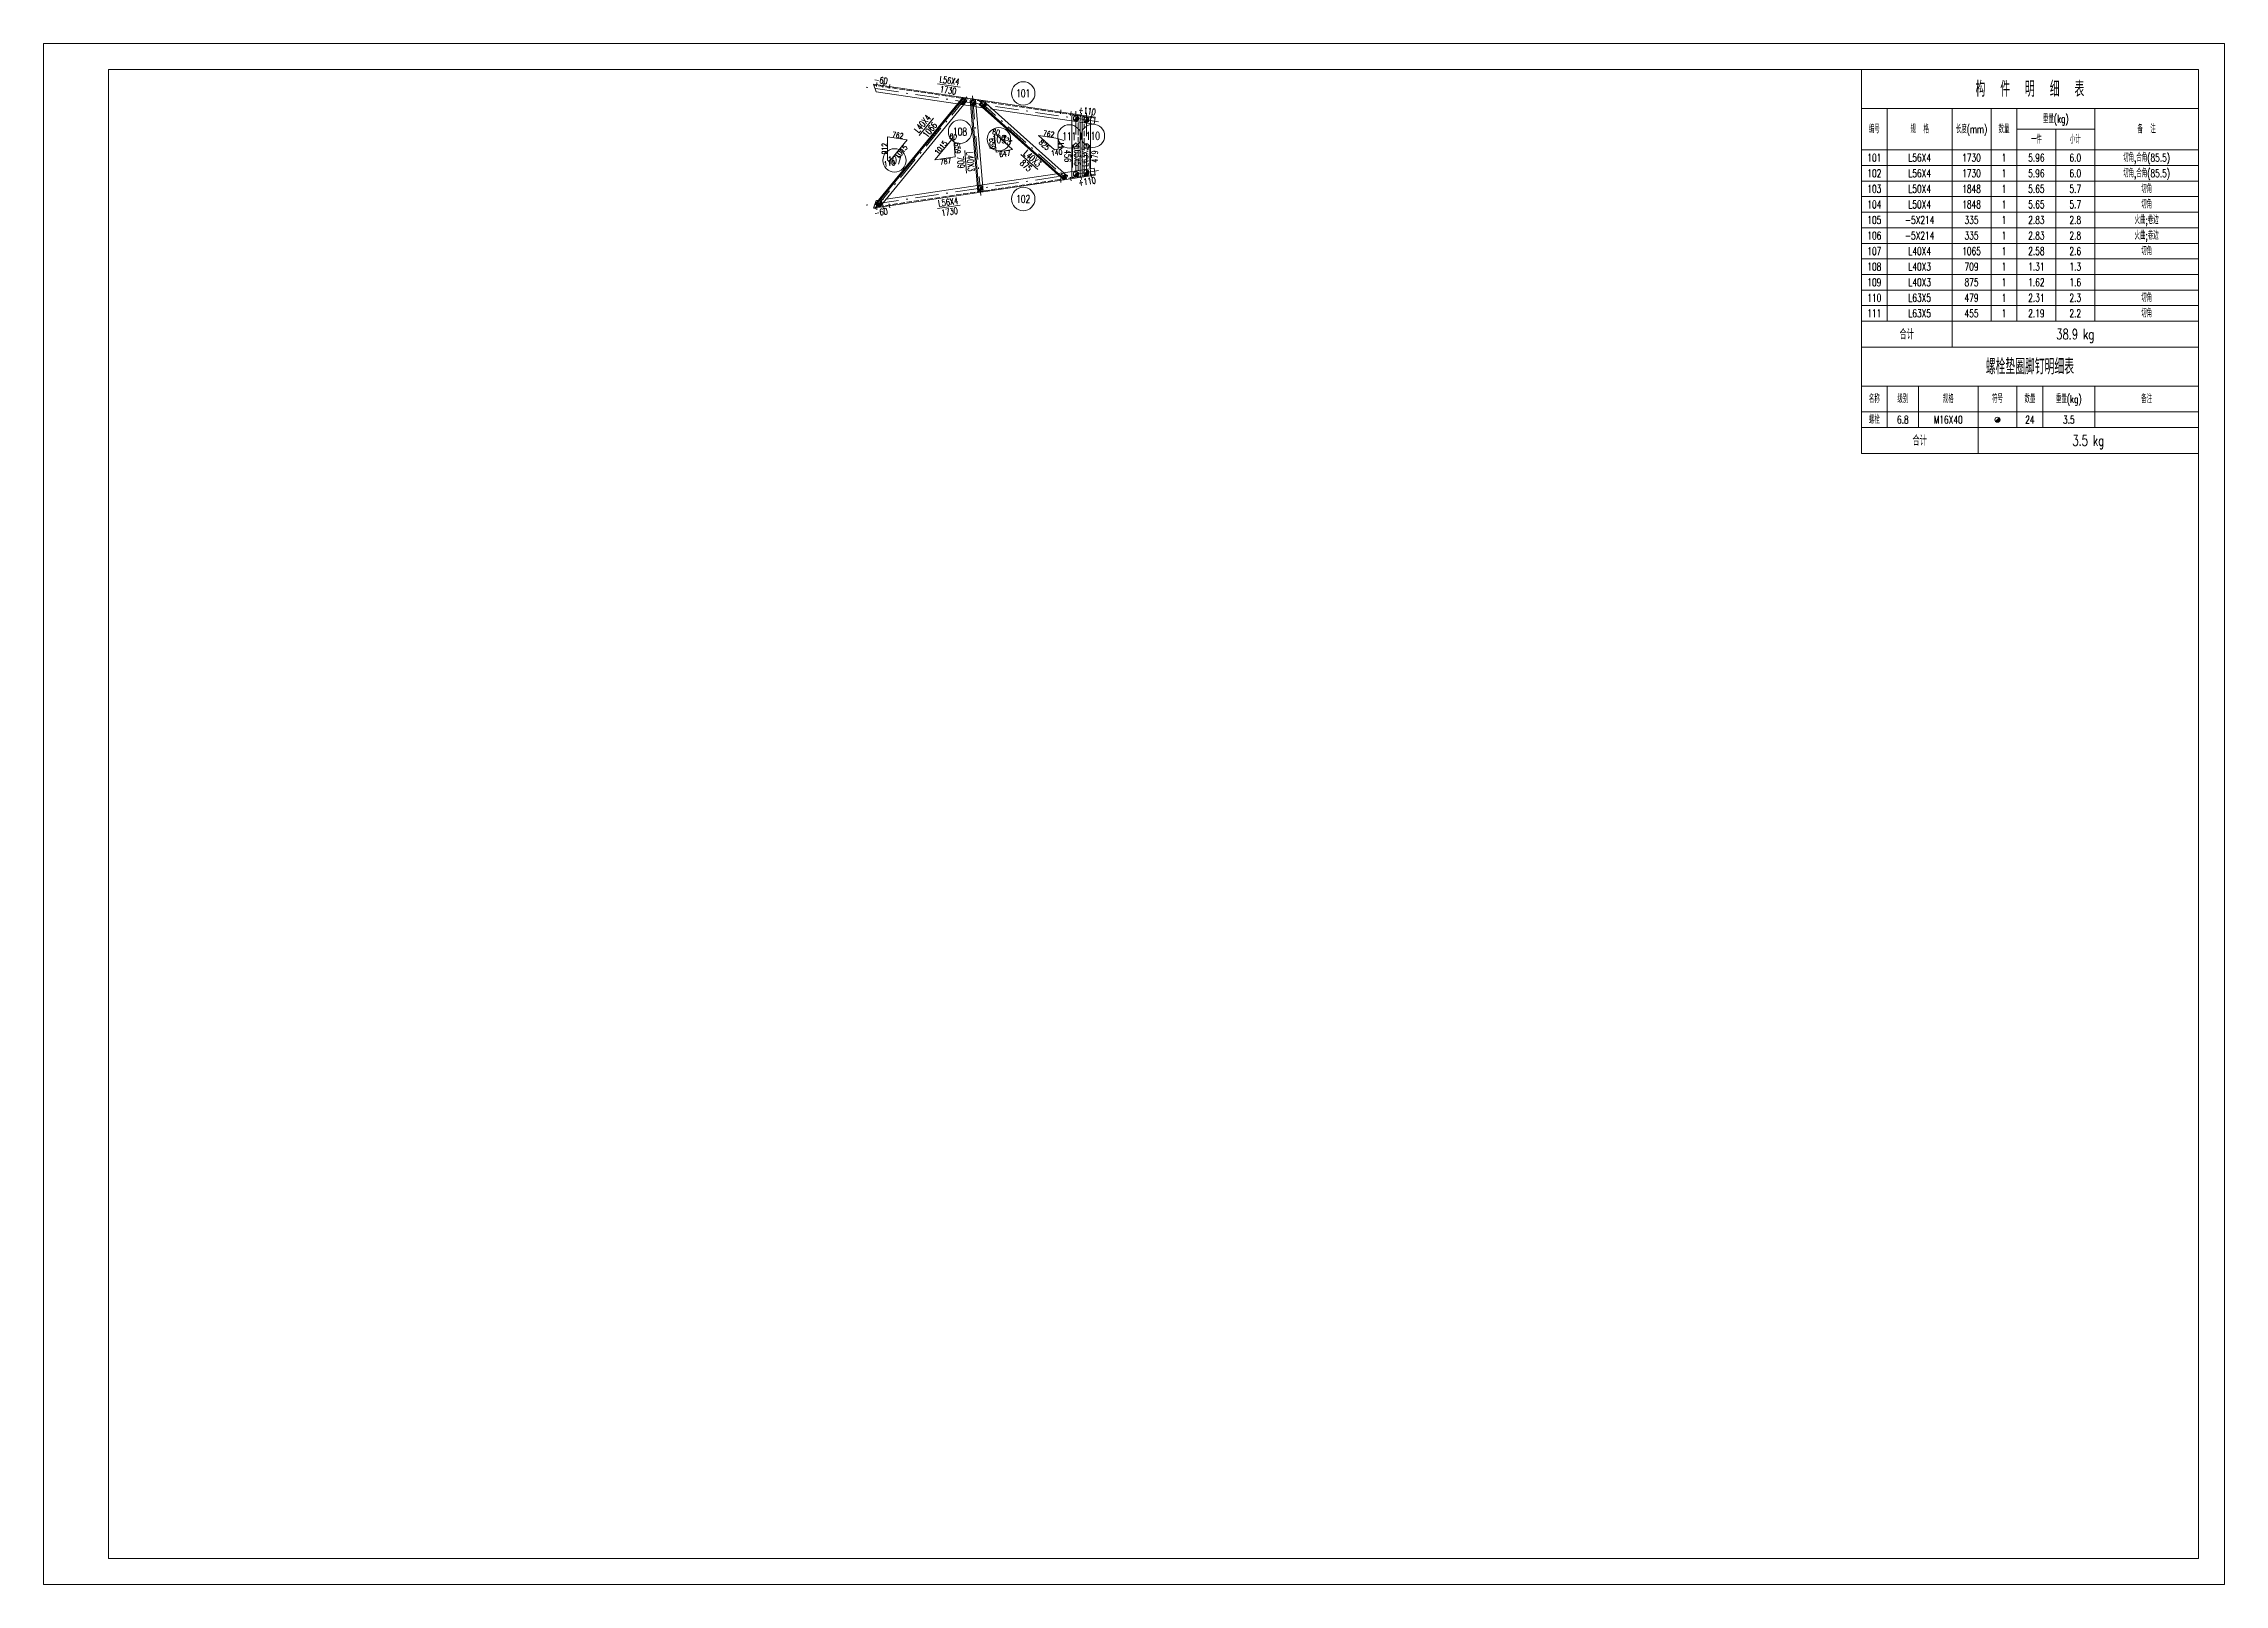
# Model space of a CAD drawing. Extents: x 0 to 841, y 0 to 5426.
# Drawn here: x 0 to 841, y 4228 to 4822 of the extents above; entities that cross this region are included whole.
import ezdxf
from ezdxf.enums import TextEntityAlignment as Align

# ---------------------------------------------------------------- set-up
doc = ezdxf.new("R2010")
doc.units = 0
doc.header["$MEASUREMENT"] = 0
doc.linetypes.add('Dash', pattern=[2.75, 2, -0.75])
doc.linetypes.add('DashDot', pattern=[15.6, 9, -3, 0.6, -3])
doc.layers.get('0').update_dxf_attribs({"linetype": 'CONTINUOUS', "lineweight": 25})
doc.styles.get("Standard").update_dxf_attribs({"font": 'simplex.shx', "width": 0.7, "height": 3, "bigfont": 'gbhzfs.shx'})

# ---------------------------------------------------------------- blocks, each defined once
blk = doc.blocks.new('M16X40S')
at = {"color": 3, "linetype": 'Continuous', "lineweight": 13}
blk.add_line((-0.707, -0.707), (0.707, 0.707), dxfattribs=at)
blk.add_circle((0, 0), 1, dxfattribs=at)
for radius in [0.9, 0.8, 0.7, 0.6, 0.5, 0.4, 0.3, 0.2, 0.1]:
    blk.add_arc((0, 0), radius, 225, 45, dxfattribs=at)
blk = doc.blocks.new('DefaultBolt')
at = {"color": 3, "linetype": 'Continuous', "lineweight": 13}
for p, q in [((-0.1, -0.1), (0.1, 0.1)), ((0.1, -0.1), (-0.1, 0.1))]:
    blk.add_line(p, q, dxfattribs=at)
blk.add_circle((0, 0), 1, dxfattribs=at)

msp = doc.modelspace()

# ---------------------------------------------------------------- linework, layer by layer
at = {"color": 7, "linetype": 'Continuous', "lineweight": 18}
for p, q in [((0, 4822), (841, 4822)), ((0, 4228), (0, 4822)), ((841, 4228), (841, 4822)), ((25, 4812), (831, 4812)), ((25, 4238), (25, 4812)), ((831, 4238), (831, 4812)), ((25, 4238), (831, 4238)), ((0, 4228), (841, 4228))]:
    msp.add_line(p, q, dxfattribs=at)
at = {"color": 2, "linetype": 'DashDot', "lineweight": 0}
for p, q in [((406.83, 4791.89), (316.83, 4805.26)), ((320.52, 4758.35), (356.27, 4801.78)), ((358.25, 4801.81), (361.42, 4763.51)), ((360.38, 4800.32), (395.25, 4769.18)), ((398.12, 4795.93), (398.12, 4768.99)), ((402.12, 4795.34), (402.12, 4769.58)), ((406.83, 4773.03), (316.83, 4759.66))]:
    msp.add_line(p, q, dxfattribs=at)
at = {"color": 1, "linetype": 'Dash', "lineweight": 0}
for p, q in [((405.52, 4793.3), (320.18, 4805.97)), ((352.47, 4798.75), (354.78, 4798.41)), ((357.56, 4797.99), (359.59, 4797.69)), ((362.26, 4797.3), (365.86, 4796.76)), ((396.57, 4792.2), (396.57, 4794.43)), ((396.57, 4794.43), (397.72, 4794.43)), ((397.72, 4794.43), (399.72, 4794.13)), ((398.97, 4794.25), (398.97, 4770.68)), ((399.72, 4794.13), (399.72, 4791.73)), ((400.52, 4793.84), (400.52, 4791.61)), ((401.27, 4793.84), (400.52, 4793.84)), ((403.67, 4793.49), (401.27, 4793.84)), ((401.27, 4793.84), (401.27, 4771.08)), ((403.67, 4791.14), (403.67, 4793.49)), ((405.52, 4771.62), (320.18, 4758.95)), ((390.75, 4771.86), (393.32, 4772.24)), ((396.57, 4770.49), (396.57, 4772.72)), ((397.72, 4770.49), (396.57, 4770.49)), ((399.72, 4770.79), (397.72, 4770.49)), ((399.72, 4773.19), (399.72, 4770.79)), ((400.52, 4773.31), (400.52, 4771.08)), ((400.52, 4771.08), (401.27, 4771.08)), ((401.27, 4771.08), (403.67, 4771.43)), ((403.67, 4771.43), (403.67, 4773.78)), ((321.93, 4761.63), (324.88, 4762.07)), ((360.1, 4767.3), (362.09, 4767.6))]:
    msp.add_line(p, q, dxfattribs=at)
at = {"color": 7, "linetype": 'Continuous', "lineweight": 13}
for p, q in [((353.43, 4805.23), (344.77, 4806.52)), ((337.59, 4786.56), (343.15, 4793.31)), ((355.23, 4780.75), (355.95, 4772.03)), ((376.83, 4779.26), (383.35, 4773.43)), ((396.77, 4783.04), (396.77, 4774.29)), ((403.47, 4782.84), (403.47, 4774.09)), ((353.43, 4759.69), (344.77, 4758.4))]:
    msp.add_line(p, q, dxfattribs=at)
at = {"color": 7, "linetype": 'Continuous', "lineweight": 0}
for p, q in [((321.01, 4759.89), (354.85, 4801.01)), ((357.77, 4800.27), (360.7, 4764.96)), ((361.1, 4798.87), (393.73, 4769.73))]:
    msp.add_line(p, q, dxfattribs=at)
at = {"color": 1, "linetype": 'Continuous', "lineweight": 0}
for p, q in [((325.45, 4786.06), (325.45, 4776.94)), ((332.99, 4784.94), (325.45, 4786.06)), ((366.75, 4786.78), (367.3, 4780.21)), ((367.55, 4786.66), (366.75, 4786.78)), ((373.7, 4781.16), (367.55, 4786.66)), ((383.66, 4786.58), (389.81, 4781.08)), ((391.2, 4785.46), (383.66, 4786.58)), ((391.2, 4781.29), (391.2, 4785.46)), ((325.45, 4776.94), (326.54, 4777.1)), ((326.54, 4777.1), (332.99, 4784.94)), ((350.2, 4785.02), (343.75, 4777.19)), ((343.75, 4777.19), (351.53, 4778.34)), ((350.99, 4784.91), (350.2, 4785.02)), ((351.53, 4778.34), (350.99, 4784.91)), ((367.3, 4780.21), (373.7, 4781.16)), ((389.81, 4781.08), (391.2, 4781.29))]:
    msp.add_line(p, q, dxfattribs=at)
at = {"color": 3, "linetype": 'Continuous', "lineweight": 13}
for points in [[(701, 4812), (701, 4797), (831, 4797), (831, 4812)], [(701, 4797), (701, 4781), (711, 4781), (711, 4797)], [(711, 4797), (711, 4781), (736, 4781), (736, 4797)], [(736, 4797), (736, 4781), (751, 4781), (751, 4797)], [(751, 4797), (751, 4781), (761, 4781), (761, 4797)], [(761, 4797), (761, 4789), (791, 4789), (791, 4797)], [(791, 4797), (791, 4781), (831, 4781), (831, 4797)], [(761, 4789), (761, 4781), (776, 4781), (776, 4789)], [(776, 4789), (776, 4781), (791, 4781), (791, 4789)], [(701, 4781), (701, 4775), (711, 4775), (711, 4781)], [(711, 4781), (711, 4775), (736, 4775), (736, 4781)], [(736, 4781), (736, 4775), (751, 4775), (751, 4781)], [(751, 4781), (751, 4775), (761, 4775), (761, 4781)], [(761, 4781), (761, 4775), (776, 4775), (776, 4781)], [(776, 4781), (776, 4775), (791, 4775), (791, 4781)], [(791, 4781), (791, 4775), (831, 4775), (831, 4781)], [(701, 4775), (701, 4769), (711, 4769), (711, 4775)], [(701, 4769), (701, 4763), (711, 4763), (711, 4769)], [(711, 4775), (711, 4769), (736, 4769), (736, 4775)], [(711, 4769), (711, 4763), (736, 4763), (736, 4769)], [(736, 4775), (736, 4769), (751, 4769), (751, 4775)], [(736, 4769), (736, 4763), (751, 4763), (751, 4769)], [(751, 4775), (751, 4769), (761, 4769), (761, 4775)], [(751, 4769), (751, 4763), (761, 4763), (761, 4769)], [(761, 4775), (761, 4769), (776, 4769), (776, 4775)], [(761, 4769), (761, 4763), (776, 4763), (776, 4769)], [(776, 4775), (776, 4769), (791, 4769), (791, 4775)], [(776, 4769), (776, 4763), (791, 4763), (791, 4769)], [(791, 4775), (791, 4769), (831, 4769), (831, 4775)], [(791, 4769), (791, 4763), (831, 4763), (831, 4769)], [(701, 4763), (701, 4757), (711, 4757), (711, 4763)], [(711, 4763), (711, 4757), (736, 4757), (736, 4763)], [(736, 4763), (736, 4757), (751, 4757), (751, 4763)], [(751, 4763), (751, 4757), (761, 4757), (761, 4763)], [(761, 4763), (761, 4757), (776, 4757), (776, 4763)], [(776, 4763), (776, 4757), (791, 4757), (791, 4763)], [(791, 4763), (791, 4757), (831, 4757), (831, 4763)], [(701, 4757), (701, 4751), (711, 4751), (711, 4757)], [(711, 4757), (711, 4751), (736, 4751), (736, 4757)], [(736, 4757), (736, 4751), (751, 4751), (751, 4757)], [(751, 4757), (751, 4751), (761, 4751), (761, 4757)], [(761, 4757), (761, 4751), (776, 4751), (776, 4757)], [(776, 4757), (776, 4751), (791, 4751), (791, 4757)], [(791, 4757), (791, 4751), (831, 4751), (831, 4757)], [(701, 4751), (701, 4745), (711, 4745), (711, 4751)], [(701, 4745), (701, 4739), (711, 4739), (711, 4745)], [(711, 4751), (711, 4745), (736, 4745), (736, 4751)], [(711, 4745), (711, 4739), (736, 4739), (736, 4745)], [(736, 4751), (736, 4745), (751, 4745), (751, 4751)], [(736, 4745), (736, 4739), (751, 4739), (751, 4745)], [(751, 4751), (751, 4745), (761, 4745), (761, 4751)], [(751, 4745), (751, 4739), (761, 4739), (761, 4745)], [(761, 4751), (761, 4745), (776, 4745), (776, 4751)], [(761, 4745), (761, 4739), (776, 4739), (776, 4745)], [(776, 4751), (776, 4745), (791, 4745), (791, 4751)], [(776, 4745), (776, 4739), (791, 4739), (791, 4745)], [(791, 4751), (791, 4745), (831, 4745), (831, 4751)], [(791, 4745), (791, 4739), (831, 4739), (831, 4745)], [(701, 4739), (701, 4733), (711, 4733), (711, 4739)], [(711, 4739), (711, 4733), (736, 4733), (736, 4739)], [(736, 4739), (736, 4733), (751, 4733), (751, 4739)], [(751, 4739), (751, 4733), (761, 4733), (761, 4739)], [(761, 4739), (761, 4733), (776, 4733), (776, 4739)], [(776, 4739), (776, 4733), (791, 4733), (791, 4739)], [(791, 4739), (791, 4733), (831, 4733), (831, 4739)], [(701, 4733), (701, 4727), (711, 4727), (711, 4733)], [(701, 4727), (701, 4721), (711, 4721), (711, 4727)], [(711, 4733), (711, 4727), (736, 4727), (736, 4733)], [(711, 4727), (711, 4721), (736, 4721), (736, 4727)], [(736, 4733), (736, 4727), (751, 4727), (751, 4733)], [(736, 4727), (736, 4721), (751, 4721), (751, 4727)], [(751, 4733), (751, 4727), (761, 4727), (761, 4733)], [(751, 4727), (751, 4721), (761, 4721), (761, 4727)], [(761, 4733), (761, 4727), (776, 4727), (776, 4733)], [(761, 4727), (761, 4721), (776, 4721), (776, 4727)], [(776, 4733), (776, 4727), (791, 4727), (791, 4733)], [(776, 4727), (776, 4721), (791, 4721), (791, 4727)], [(791, 4733), (791, 4727), (831, 4727), (831, 4733)], [(791, 4727), (791, 4721), (831, 4721), (831, 4727)], [(701, 4721), (701, 4715), (711, 4715), (711, 4721)], [(711, 4721), (711, 4715), (736, 4715), (736, 4721)], [(736, 4721), (736, 4715), (751, 4715), (751, 4721)], [(751, 4721), (751, 4715), (761, 4715), (761, 4721)], [(761, 4721), (761, 4715), (776, 4715), (776, 4721)], [(776, 4721), (776, 4715), (791, 4715), (791, 4721)], [(791, 4721), (791, 4715), (831, 4715), (831, 4721)], [(701, 4715), (701, 4705), (736, 4705), (736, 4715)], [(736, 4715), (736, 4705), (831, 4705), (831, 4715)], [(701, 4705), (701, 4690), (831, 4690), (831, 4705)], [(701, 4690), (701, 4680), (711, 4680), (711, 4690)], [(711, 4690), (711, 4680), (723, 4680), (723, 4690)], [(723, 4690), (723, 4680), (746, 4680), (746, 4690)], [(746, 4690), (746, 4680), (761, 4680), (761, 4690)], [(761, 4690), (761, 4680), (771, 4680), (771, 4690)], [(771, 4690), (771, 4680), (791, 4680), (791, 4690)], [(791, 4690), (791, 4680), (831, 4680), (831, 4690)], [(701, 4680), (701, 4674), (711, 4674), (711, 4680)], [(711, 4680), (711, 4674), (723, 4674), (723, 4680)], [(723, 4680), (723, 4674), (746, 4674), (746, 4680)], [(746, 4680), (746, 4674), (761, 4674), (761, 4680)], [(761, 4680), (761, 4674), (771, 4674), (771, 4680)], [(771, 4680), (771, 4674), (791, 4674), (791, 4680)], [(791, 4680), (791, 4674), (831, 4674), (831, 4680)], [(701, 4674), (701, 4664), (746, 4664), (746, 4674)], [(746, 4674), (746, 4664), (831, 4664), (831, 4674)]]:
    msp.add_lwpolyline(points, close=True, dxfattribs=at)
at = {"color": 7, "linetype": 'Continuous', "lineweight": 0}
for points in [[(405.58, 4793.69), (320.03, 4806.4)], [(320.03, 4806.4), (321.1, 4803.41)], [(321.1, 4803.41), (352.47, 4798.75)], [(320.7, 4760.14), (354.54, 4801.26)], [(356.08, 4799.99), (322.56, 4759.26)], [(354.54, 4801.26), (356.08, 4799.99)], [(354.78, 4798.41), (357.56, 4797.99)], [(359.37, 4800.4), (357.38, 4800.24)], [(357.38, 4800.24), (360.3, 4764.92)], [(362.29, 4765.09), (359.37, 4800.4)], [(359.59, 4797.69), (362.26, 4797.3)], [(362.17, 4800.06), (360.83, 4798.57)], [(360.83, 4798.57), (393.46, 4769.43)], [(394.8, 4770.92), (362.17, 4800.06)], [(365.86, 4796.76), (405.17, 4790.92)], [(396.57, 4772.72), (396.57, 4792.2)], [(399.72, 4791.73), (399.72, 4773.19)], [(400.52, 4791.61), (400.52, 4773.31)], [(403.67, 4773.78), (403.67, 4791.14)], [(405.17, 4790.92), (405.58, 4793.69)], [(405.58, 4771.23), (320.03, 4758.52)], [(362.09, 4767.6), (390.75, 4771.86)], [(393.32, 4772.24), (405.17, 4774)], [(393.46, 4769.43), (394.8, 4770.92)], [(405.17, 4774), (405.58, 4771.23)], [(320.03, 4758.52), (321.1, 4761.51)], [(321.86, 4759.19), (320.7, 4760.14)], [(321.1, 4761.51), (321.93, 4761.63)], [(324.88, 4762.07), (360.1, 4767.3)], [(360.3, 4764.92), (362.29, 4765.09)], [(322.56, 4759.26), (321.86, 4759.19)]]:
    msp.add_lwpolyline(points, dxfattribs=at)
at = {"color": 3, "linetype": 'Continuous', "lineweight": 20}
for points in [[(321.38, 4806.96), (321.16, 4805.48)], [(323.85, 4806.59), (323.63, 4805.11)], [(326.32, 4806.22), (326.1, 4804.74)], [(392.33, 4796.42), (392.11, 4794.93)], [(396.29, 4795.83), (396.07, 4794.35)], [(400.25, 4795.24), (400.03, 4793.76)], [(404.2, 4794.65), (403.98, 4793.17)], [(392.33, 4768.5), (392.11, 4769.99)], [(396.29, 4769.09), (396.07, 4770.57)], [(400.25, 4769.68), (400.03, 4771.16)], [(404.2, 4770.27), (403.98, 4771.75)], [(326.32, 4758.7), (326.1, 4760.18)], [(321.38, 4757.96), (321.16, 4759.45)], [(323.85, 4758.33), (323.63, 4759.81)]]:
    msp.add_lwpolyline(points, dxfattribs=at)
at = {"color": 7, "linetype": 'Continuous', "lineweight": 13}
for centre in [(377.79, 4802.82), (353.42, 4788.06), (368.41, 4785.17), (395.57, 4786.25), (404.67, 4786.45), (328.16, 4776.99), (377.79, 4762.1)]:
    msp.add_circle(centre, 4.5, dxfattribs=at)

# ---------------------------------------------------------------- block references
at = {"color": 3, "linetype": 'Continuous', "lineweight": 13}
for name, p in [('M16X40S', (354.52, 4799.66)), ('M16X40S', (358.47, 4799.07)), ('M16X40S', (362.43, 4798.48)), ('M16X40S', (398.12, 4793.18)), ('M16X40S', (402.12, 4792.59)), ('DefaultBolt', (398.12, 4782.46)), ('DefaultBolt', (402.12, 4782.46)), ('M16X40S', (393.2, 4771.01)), ('M16X40S', (398.12, 4771.74)), ('M16X40S', (402.12, 4772.33)), ('M16X40S', (322.27, 4760.47)), ('M16X40S', (361.2, 4766.25)), ('M16X40S', (753.5, 4677))]:
    msp.add_blockref(name, p, dxfattribs=at)

# ---------------------------------------------------------------- texts
at = {"color": 7, "linetype": 'Continuous', "lineweight": 13, "width": 0.7}
for s, rotation, p in [('-60', 351.55019, (322.9, 4807.87)), ('L56X4', 351.55019, (349.37, 4807.73)), ('1730', 351.55019, (348.82, 4804.02)), ('L40X4', 50.54921, (338.92, 4791.13)), ('+110', 351.55019, (402.39, 4796.06)), ('1066', 50.54921, (341.81, 4788.75)), ('709', 274.73798, (353.72, 4776.23)), ('L40X3', 274.73798, (357.46, 4776.54)), ('875', 318.23091, (378.84, 4774.95)), ('L40X3', 318.23091, (381.34, 4777.74)), ('456', 270, (394.9, 4778.67)), ('L63X5', 270, (398.65, 4778.67)), ('L63X5', 90, (401.6, 4778.47)), ('479', 90, (405.35, 4778.47)), ('+110', 8.44981, (402.39, 4768.86)), ('L56X4', 8.44981, (348.82, 4760.9)), ('-60', 8.44981, (322.9, 4757.05)), ('1730', 8.44981, (349.37, 4757.19))]:
    msp.add_text(s, height=2.5, rotation=rotation, dxfattribs=at).set_placement(p, align=Align.MIDDLE_CENTER)
for s, p in [('101', (377.79, 4802.82)), ('108', (353.42, 4788.06)), ('109', (368.41, 4785.17)), ('111', (395.57, 4786.25)), ('110', (404.67, 4786.45)), ('107', (328.16, 4776.99)), ('102', (377.79, 4762.1))]:
    msp.add_text(s, height=3, dxfattribs=at).set_placement(p, align=Align.MIDDLE_CENTER)
at = {"color": 3, "linetype": 'Continuous', "lineweight": 13, "width": 0.7}
for s, height, p in [('构  件  明  细  表', 6, (766, 4804.5)), ('重量(kg)', 3, (776, 4793)), ('编号', 3, (706, 4789)), ('规  格', 3, (723.5, 4789)), ('长度(mm)', 3, (743.5, 4789)), ('数量', 3, (756, 4789)), ('一件', 3, (768.5, 4785)), ('小计', 3, (783.5, 4785)), ('备  注', 3, (811, 4789)), ('101', 3, (706, 4778)), ('L56X4', 3, (723.5, 4778)), ('1730', 3, (743.5, 4778)), ('1', 3, (756, 4778)), ('5.96', 3, (768.5, 4778)), ('6.0', 3, (783.5, 4778)), ('切角,合角(85.5)', 3, (811, 4778)), ('102', 3, (706, 4772)), ('L56X4', 3, (723.5, 4772)), ('1730', 3, (743.5, 4772)), ('1', 3, (756, 4772)), ('5.96', 3, (768.5, 4772)), ('6.0', 3, (783.5, 4772)), ('切角,合角(85.5)', 3, (811, 4772)), ('103', 3, (706, 4766)), ('104', 3, (706, 4760)), ('L50X4', 3, (723.5, 4766)), ('L50X4', 3, (723.5, 4760)), ('1848', 3, (743.5, 4766)), ('1848', 3, (743.5, 4760)), ('1', 3, (756, 4766)), ('1', 3, (756, 4760)), ('5.65', 3, (768.5, 4766)), ('5.65', 3, (768.5, 4760)), ('5.7', 3, (783.5, 4766)), ('5.7', 3, (783.5, 4760)), ('切角', 3, (811, 4766)), ('切角', 3, (811, 4760)), ('105', 3, (706, 4754)), ('-5X214', 3, (723.5, 4754)), ('335', 3, (743.5, 4754)), ('1', 3, (756, 4754)), ('2.83', 3, (768.5, 4754)), ('2.8', 3, (783.5, 4754)), ('火曲;卷边', 3, (811, 4754)), ('106', 3, (706, 4748)), ('107', 3, (706, 4742)), ('-5X214', 3, (723.5, 4748)), ('L40X4', 3, (723.5, 4742)), ('1065', 3, (743.5, 4742)), ('335', 3, (743.5, 4748)), ('1', 3, (756, 4748)), ('1', 3, (756, 4742)), ('2.83', 3, (768.5, 4748)), ('2.58', 3, (768.5, 4742)), ('2.8', 3, (783.5, 4748)), ('2.6', 3, (783.5, 4742)), ('火曲;卷边', 3, (811, 4748)), ('切角', 3, (811, 4742)), ('108', 3, (706, 4736)), ('L40X3', 3, (723.5, 4736)), ('709', 3, (743.5, 4736)), ('1', 3, (756, 4736)), ('1.31', 3, (768.5, 4736)), ('1.3', 3, (783.5, 4736)), ('109', 3, (706, 4730)), ('L40X3', 3, (723.5, 4730)), ('875', 3, (743.5, 4730)), ('1', 3, (756, 4730)), ('1.62', 3, (768.5, 4730)), ('1.6', 3, (783.5, 4730)), ('110', 3, (706, 4724)), ('111', 3, (706, 4718)), ('L63X5', 3, (723.5, 4724)), ('L63X5', 3, (723.5, 4718)), ('479', 3, (743.5, 4724)), ('455', 3, (743.5, 4718)), ('1', 3, (756, 4724)), ('1', 3, (756, 4718)), ('2.31', 3, (768.5, 4724)), ('2.19', 3, (768.5, 4718)), ('2.3', 3, (783.5, 4724)), ('2.2', 3, (783.5, 4718)), ('切角', 3, (811, 4724)), ('切角', 3, (811, 4718)), ('合计', 4, (718.5, 4710)), ('38.9 kg', 4, (783.5, 4710)), ('螺栓垫圈脚钉明细表', 6, (766, 4697.5)), ('名称', 3, (706, 4685)), ('级别', 3, (717, 4685)), ('规格', 3, (734.5, 4685)), ('符号', 3, (753.5, 4685)), ('数量', 3, (766, 4685)), ('重量(kg)', 3, (781, 4685)), ('备注', 3, (811, 4685)), ('螺栓', 3, (706, 4677)), ('6.8', 3, (717, 4677)), ('M16X40', 3, (734.5, 4677)), ('24', 3, (766, 4677)), ('3.5', 3, (781, 4677)), ('合计', 4, (723.5, 4669)), ('3.5 kg', 4, (788.5, 4669))]:
    msp.add_text(s, height=height, dxfattribs=at).set_placement(p, align=Align.MIDDLE_CENTER)
at = {"color": 7, "linetype": 'Continuous', "lineweight": 20, "width": 0.7}
for s, rotation, p in [('762', 351.55019, (329.4, 4786.69)), ('80', 351.55019, (350.77, 4786.15)), ('80', 351.55019, (367.33, 4787.91)), ('825', 318.23091, (371.42, 4784.81)), ('762', 351.55019, (387.61, 4787.21)), ('912', 90, (324.25, 4781.5)), ('110', 8.44981, (326.18, 4775.84)), ('1015', 50.54921, (330.69, 4780.26)), ('1015', 50.54921, (346.04, 4781.87)), ('787', 8.44981, (347.81, 4776.58)), ('659', 274.73798, (352.45, 4781.72)), ('659', 274.73798, (365.83, 4783.4)), ('647', 8.44981, (370.68, 4779.5)), ('825', 318.23091, (385.94, 4782.94)), ('140', 8.44981, (390.68, 4780)), ('417', 90, (392.4, 4783.37))]:
    msp.add_text(s, height=2, rotation=rotation, dxfattribs=at).set_placement(p, align=Align.MIDDLE_CENTER)

doc.saveas('drawing.dxf')
